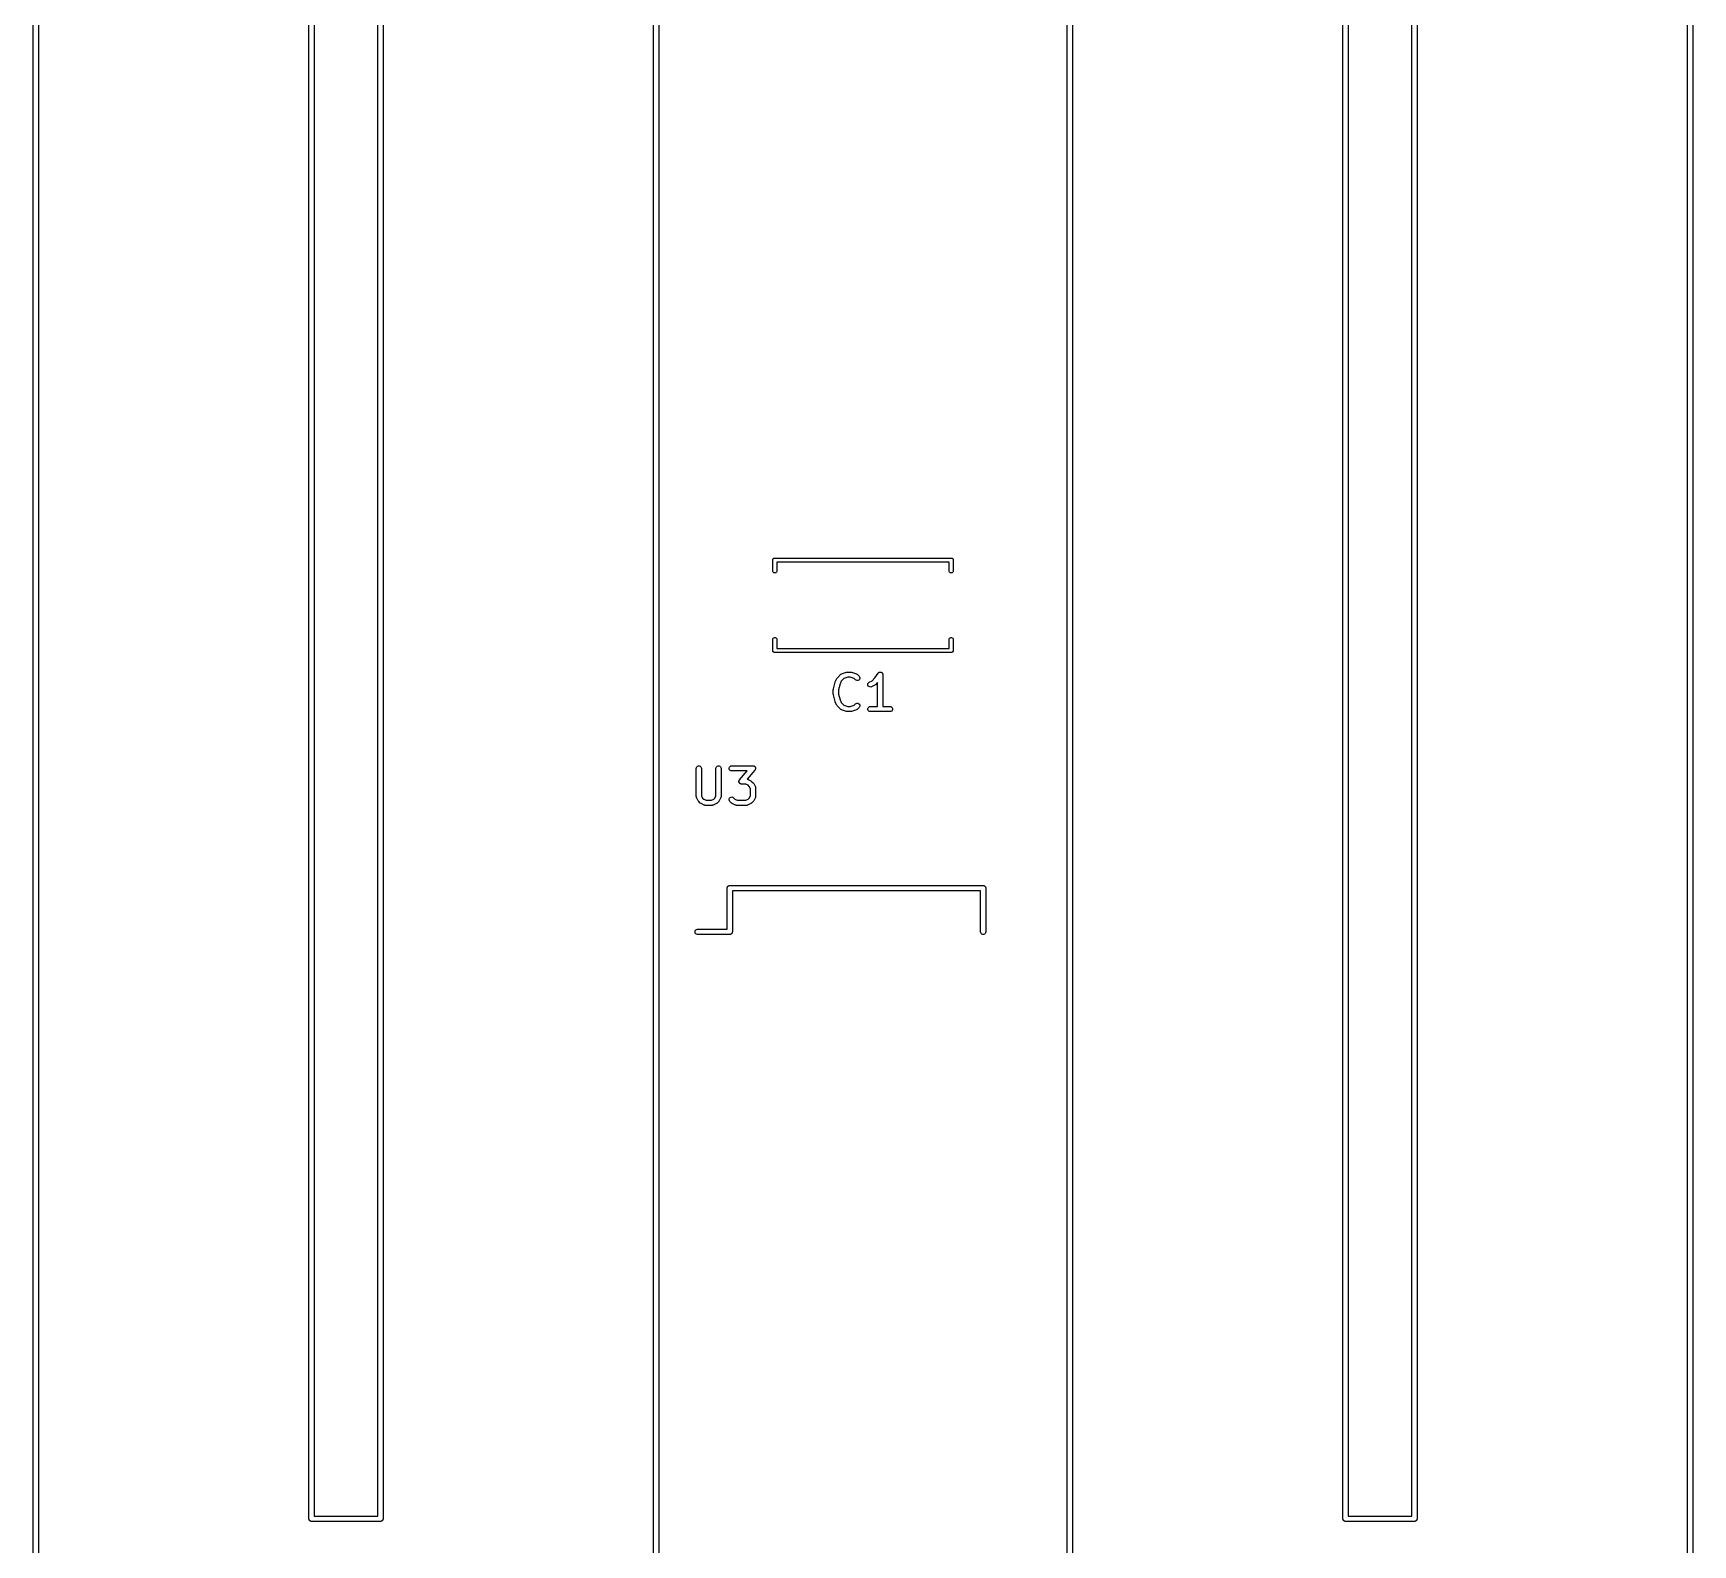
# Model space of a CAD drawing. Extents: x 86 to 333, y -237 to -29.
# Drawn here: x 95.92 to 144.07, y -213.25 to -169.41 of the extents above; entities that cross this region are included whole.
import ezdxf

# ---------------------------------------------------------------- set-up
doc = ezdxf.new("R2010")
doc.units = 0
doc.header["$MEASUREMENT"] = 0
doc.layers.add('BLACK', color=7, linetype='CONTINUOUS')

msp = doc.modelspace()

# ---------------------------------------------------------------- linework, layer by layer
at = {"layer": 'Black'}
for p, q in [((95.925, -229), (95.925, -82.5)), ((96.075, -82.575), (96.075, -228.925)), ((125.925, -229), (125.925, -82.5)), ((126.075, -82.575), (126.075, -228.925)), ((103.925, -212.5), (103.925, -102.5)), ((106.075, -102.5), (106.075, -212.5)), ((133.925, -212.5), (133.925, -102.5)), ((136.075, -102.5), (136.075, -212.5)), ((104.075, -102.575), (104.075, -212.425)), ((105.925, -212.425), (105.925, -102.575)), ((134.075, -102.575), (134.075, -212.425)), ((135.925, -212.425), (135.925, -102.575)), ((113.925, -228.925), (113.925, -156.5)), ((114.075, -156.5), (114.075, -229)), ((143.925, -228.925), (143.925, -156.5)), ((144.075, -156.5), (144.075, -229)), ((117.38, -184.69), (117.381, -184.685)), ((117.38, -185.004), (117.38, -184.69)), ((117.381, -184.68), (117.383, -184.675)), ((117.381, -184.685), (117.381, -184.68)), ((117.383, -184.675), (117.384, -184.669)), ((117.384, -184.669), (117.386, -184.665)), ((117.386, -184.665), (117.388, -184.66)), ((117.388, -184.66), (117.391, -184.656)), ((117.391, -184.656), (117.394, -184.651)), ((117.394, -184.651), (117.398, -184.648)), ((117.398, -184.648), (117.401, -184.644)), ((117.401, -184.644), (117.406, -184.641)), ((117.406, -184.641), (117.41, -184.638)), ((117.41, -184.638), (117.415, -184.636)), ((117.415, -184.636), (117.419, -184.634)), ((117.419, -184.634), (117.425, -184.633)), ((117.425, -184.633), (117.43, -184.631)), ((117.43, -184.631), (117.435, -184.631)), ((117.435, -184.631), (117.44, -184.63)), ((117.44, -184.63), (122.56, -184.63)), ((122.5, -184.75), (117.5, -184.75)), ((117.5, -184.75), (117.5, -185.004)), ((122.5, -185.004), (122.5, -184.75)), ((122.56, -184.63), (122.565, -184.631)), ((122.565, -184.631), (122.57, -184.631)), ((122.57, -184.631), (122.575, -184.633)), ((122.575, -184.633), (122.581, -184.634)), ((122.581, -184.634), (122.585, -184.636)), ((122.585, -184.636), (122.59, -184.638)), ((122.59, -184.638), (122.594, -184.641)), ((122.594, -184.641), (122.599, -184.644)), ((122.599, -184.644), (122.602, -184.648)), ((122.602, -184.648), (122.606, -184.651)), ((122.606, -184.651), (122.609, -184.656)), ((122.609, -184.656), (122.612, -184.66)), ((122.612, -184.66), (122.614, -184.665)), ((122.614, -184.665), (122.616, -184.669)), ((122.616, -184.669), (122.617, -184.675)), ((122.617, -184.675), (122.619, -184.68)), ((122.619, -184.68), (122.619, -184.685)), ((122.619, -184.685), (122.62, -184.69)), ((122.62, -184.69), (122.62, -185.004)), ((117.384, -185.025), (117.38, -185.004)), ((117.394, -185.043), (117.384, -185.025)), ((117.41, -185.056), (117.394, -185.043)), ((117.43, -185.063), (117.41, -185.056)), ((117.45, -185.063), (117.43, -185.063)), ((117.47, -185.056), (117.45, -185.063)), ((117.486, -185.043), (117.47, -185.056)), ((117.496, -185.025), (117.486, -185.043)), ((117.5, -185.004), (117.496, -185.025)), ((122.504, -185.025), (122.5, -185.004)), ((122.514, -185.043), (122.504, -185.025)), ((122.53, -185.056), (122.514, -185.043)), ((122.55, -185.063), (122.53, -185.056)), ((122.57, -185.063), (122.55, -185.063)), ((122.59, -185.056), (122.57, -185.063)), ((122.606, -185.043), (122.59, -185.056)), ((122.616, -185.025), (122.606, -185.043)), ((122.62, -185.004), (122.616, -185.025)), ((117.38, -186.996), (117.384, -186.975)), ((117.38, -187.31), (117.38, -186.996)), ((117.384, -186.975), (117.394, -186.957)), ((117.394, -186.957), (117.41, -186.944)), ((117.41, -186.944), (117.43, -186.937)), ((117.43, -186.937), (117.45, -186.937)), ((117.45, -186.937), (117.47, -186.944)), ((117.47, -186.944), (117.486, -186.957)), ((117.486, -186.957), (117.496, -186.975)), ((117.496, -186.975), (117.5, -186.996)), ((117.5, -186.996), (117.5, -187.25)), ((117.5, -187.25), (122.5, -187.25)), ((122.5, -186.996), (122.504, -186.975)), ((122.5, -187.25), (122.5, -186.996)), ((122.504, -186.975), (122.514, -186.957)), ((122.514, -186.957), (122.53, -186.944)), ((122.53, -186.944), (122.55, -186.937)), ((122.55, -186.937), (122.57, -186.937)), ((122.57, -186.937), (122.59, -186.944)), ((122.59, -186.944), (122.606, -186.957)), ((122.606, -186.957), (122.616, -186.975)), ((122.616, -186.975), (122.62, -186.996)), ((122.62, -186.996), (122.62, -187.31)), ((117.381, -187.315), (117.38, -187.31)), ((117.381, -187.32), (117.381, -187.315)), ((117.383, -187.325), (117.381, -187.32)), ((117.384, -187.331), (117.383, -187.325)), ((117.386, -187.335), (117.384, -187.331)), ((117.388, -187.34), (117.386, -187.335)), ((117.391, -187.344), (117.388, -187.34)), ((117.394, -187.349), (117.391, -187.344)), ((117.398, -187.352), (117.394, -187.349)), ((117.401, -187.356), (117.398, -187.352)), ((117.406, -187.359), (117.401, -187.356)), ((117.41, -187.362), (117.406, -187.359)), ((117.415, -187.364), (117.41, -187.362)), ((117.419, -187.366), (117.415, -187.364)), ((117.425, -187.367), (117.419, -187.366)), ((117.43, -187.369), (117.425, -187.367)), ((117.435, -187.369), (117.43, -187.369)), ((117.44, -187.37), (117.435, -187.369)), ((122.56, -187.37), (117.44, -187.37)), ((122.565, -187.369), (122.56, -187.37)), ((122.57, -187.369), (122.565, -187.369)), ((122.575, -187.367), (122.57, -187.369)), ((122.581, -187.366), (122.575, -187.367)), ((122.585, -187.364), (122.581, -187.366)), ((122.59, -187.362), (122.585, -187.364)), ((122.594, -187.359), (122.59, -187.362)), ((122.599, -187.356), (122.594, -187.359)), ((122.602, -187.352), (122.599, -187.356)), ((122.606, -187.349), (122.602, -187.352)), ((122.609, -187.344), (122.606, -187.349)), ((122.612, -187.34), (122.609, -187.344)), ((122.614, -187.335), (122.612, -187.34)), ((122.616, -187.331), (122.614, -187.335)), ((122.617, -187.325), (122.616, -187.331)), ((122.619, -187.32), (122.617, -187.325)), ((122.62, -187.31), (122.619, -187.315)), ((122.619, -187.315), (122.619, -187.32)), ((119.142, -188.423), (119.189, -188.232)), ((119.189, -188.232), (119.192, -188.225)), ((119.192, -188.225), (119.195, -188.217)), ((119.195, -188.217), (119.242, -188.122)), ((119.242, -188.122), (119.25, -188.112)), ((119.25, -188.112), (119.256, -188.102)), ((119.256, -188.102), (119.352, -188.007)), ((119.371, -188.2), (119.333, -188.277)), ((119.352, -188.007), (119.355, -188.004)), ((119.355, -188.004), (119.358, -188.001)), ((119.358, -188.001), (119.366, -187.997)), ((119.366, -187.997), (119.373, -187.992)), ((119.445, -188.126), (119.371, -188.2)), ((119.373, -187.992), (119.377, -187.991)), ((119.377, -187.991), (119.381, -187.989)), ((119.381, -187.989), (119.524, -187.941)), ((119.56, -188.087), (119.445, -188.126)), ((119.524, -187.941), (119.536, -187.939)), ((119.536, -187.939), (119.548, -187.937)), ((119.548, -187.937), (119.643, -187.937)), ((119.631, -188.087), (119.56, -188.087)), ((119.745, -188.126), (119.631, -188.087)), ((119.643, -187.937), (119.655, -187.939)), ((119.655, -187.939), (119.667, -187.941)), ((119.667, -187.941), (119.809, -187.989)), ((119.78, -188.161), (119.745, -188.126)), ((119.802, -188.176), (119.78, -188.161)), ((119.827, -188.182), (119.802, -188.176)), ((119.809, -187.989), (119.813, -187.991)), ((119.813, -187.991), (119.817, -187.992)), ((119.817, -187.992), (119.825, -187.997)), ((119.825, -187.997), (119.832, -188.001)), ((119.853, -188.18), (119.827, -188.182)), ((119.832, -188.001), (119.835, -188.004)), ((119.835, -188.004), (119.839, -188.007)), ((119.839, -188.007), (119.886, -188.055)), ((119.876, -188.169), (119.853, -188.18)), ((119.895, -188.151), (119.876, -188.169)), ((119.886, -188.055), (119.901, -188.076)), ((119.906, -188.127), (119.895, -188.151)), ((119.901, -188.076), (119.908, -188.101)), ((119.908, -188.101), (119.906, -188.127)), ((120.145, -188.268), (120.16, -188.247)), ((120.16, -188.247), (120.181, -188.231)), ((120.181, -188.231), (120.265, -188.189)), ((120.265, -188.189), (120.346, -188.107)), ((120.346, -188.107), (120.438, -187.971)), ((120.425, -188.241), (120.363, -188.304)), ((120.425, -188.937), (120.425, -188.241)), ((120.438, -187.971), (120.44, -187.968)), ((120.44, -187.968), (120.443, -187.964)), ((120.443, -187.964), (120.449, -187.958)), ((120.449, -187.958), (120.456, -187.952)), ((120.456, -187.952), (120.459, -187.95)), ((120.459, -187.95), (120.462, -187.947)), ((120.462, -187.947), (120.471, -187.944)), ((120.471, -187.944), (120.479, -187.94)), ((120.479, -187.94), (120.483, -187.94)), ((120.483, -187.94), (120.487, -187.939)), ((120.487, -187.939), (120.496, -187.939)), ((120.496, -187.939), (120.505, -187.938)), ((120.505, -187.938), (120.509, -187.939)), ((120.509, -187.939), (120.513, -187.939)), ((120.513, -187.939), (120.521, -187.942)), ((120.521, -187.942), (120.53, -187.944)), ((120.53, -187.944), (120.534, -187.946)), ((120.534, -187.946), (120.537, -187.947)), ((120.537, -187.947), (120.544, -187.953)), ((120.544, -187.953), (120.552, -187.958)), ((120.552, -187.958), (120.554, -187.962)), ((120.554, -187.962), (120.557, -187.964)), ((120.557, -187.964), (120.562, -187.972)), ((120.562, -187.972), (120.567, -187.979)), ((120.567, -187.979), (120.568, -187.983)), ((120.568, -187.983), (120.57, -187.987)), ((120.57, -187.987), (120.572, -187.996)), ((120.572, -187.996), (120.575, -188.004)), ((120.575, -188.004), (120.574, -188.008)), ((120.574, -188.008), (120.575, -188.012)), ((120.575, -188.012), (120.575, -188.937)), ((119.139, -188.441), (119.141, -188.432)), ((119.139, -188.584), (119.139, -188.441)), ((119.141, -188.593), (119.139, -188.584)), ((119.141, -188.432), (119.142, -188.423)), ((119.142, -188.602), (119.141, -188.593)), ((119.189, -188.792), (119.142, -188.602)), ((119.333, -188.277), (119.289, -188.45)), ((119.289, -188.45), (119.289, -188.575)), ((119.289, -188.575), (119.333, -188.748)), ((120.139, -188.294), (120.145, -188.268)), ((120.142, -188.319), (120.139, -188.294)), ((120.154, -188.343), (120.142, -188.319)), ((120.173, -188.361), (120.154, -188.343)), ((120.197, -188.371), (120.173, -188.361)), ((120.223, -188.373), (120.197, -188.371)), ((120.248, -188.365), (120.223, -188.373)), ((120.343, -188.318), (120.248, -188.365)), ((120.353, -188.31), (120.343, -188.318)), ((120.363, -188.304), (120.353, -188.31)), ((119.192, -188.8), (119.189, -188.792)), ((119.195, -188.808), (119.192, -188.8)), ((119.242, -188.903), (119.195, -188.808)), ((119.25, -188.913), (119.242, -188.903)), ((119.256, -188.923), (119.25, -188.913)), ((119.352, -189.018), (119.256, -188.923)), ((119.333, -188.748), (119.371, -188.825)), ((119.355, -189.02), (119.352, -189.018)), ((119.358, -189.024), (119.355, -189.02)), ((119.366, -189.028), (119.358, -189.024)), ((119.373, -189.033), (119.366, -189.028)), ((119.371, -188.825), (119.445, -188.899)), ((119.377, -189.034), (119.373, -189.033)), ((119.381, -189.036), (119.377, -189.034)), ((119.524, -189.084), (119.381, -189.036)), ((119.445, -188.899), (119.56, -188.937)), ((119.536, -189.085), (119.524, -189.084)), ((119.548, -189.087), (119.536, -189.085)), ((119.643, -189.087), (119.548, -189.087)), ((119.56, -188.937), (119.631, -188.937)), ((119.631, -188.937), (119.745, -188.899)), ((119.655, -189.085), (119.643, -189.087)), ((119.667, -189.084), (119.655, -189.085)), ((119.809, -189.036), (119.667, -189.084)), ((119.745, -188.899), (119.78, -188.864)), ((119.78, -188.864), (119.802, -188.849)), ((119.802, -188.849), (119.827, -188.842)), ((119.813, -189.034), (119.809, -189.036)), ((119.817, -189.033), (119.813, -189.034)), ((119.825, -189.028), (119.817, -189.033)), ((119.832, -189.024), (119.825, -189.028)), ((119.827, -188.842), (119.853, -188.845)), ((119.835, -189.02), (119.832, -189.024)), ((119.839, -189.018), (119.835, -189.02)), ((119.886, -188.97), (119.839, -189.018)), ((119.853, -188.845), (119.876, -188.856)), ((119.876, -188.856), (119.895, -188.874)), ((119.901, -188.949), (119.886, -188.97)), ((119.895, -188.874), (119.906, -188.898)), ((119.908, -188.924), (119.901, -188.949)), ((119.906, -188.898), (119.908, -188.924)), ((120.14, -188.999), (120.149, -188.975)), ((120.14, -189.025), (120.14, -188.999)), ((120.149, -189.05), (120.14, -189.025)), ((120.149, -188.975), (120.166, -188.955)), ((120.166, -189.07), (120.149, -189.05)), ((120.166, -188.955), (120.189, -188.942)), ((120.189, -189.083), (120.166, -189.07)), ((120.189, -188.942), (120.214, -188.937)), ((120.214, -189.087), (120.189, -189.083)), ((120.214, -188.937), (120.425, -188.937)), ((120.786, -189.087), (120.214, -189.087)), ((120.575, -188.937), (120.786, -188.937)), ((120.786, -188.937), (120.811, -188.942)), ((120.811, -189.083), (120.786, -189.087)), ((120.811, -188.942), (120.834, -188.955)), ((120.834, -189.07), (120.811, -189.083)), ((120.834, -188.955), (120.851, -188.975)), ((120.851, -189.05), (120.834, -189.07)), ((120.851, -188.975), (120.86, -188.999)), ((120.86, -189.025), (120.851, -189.05)), ((120.86, -188.999), (120.86, -189.025)), ((115.181, -190.684), (115.201, -190.667)), ((115.201, -190.667), (115.225, -190.659)), ((115.225, -190.659), (115.251, -190.659)), ((115.251, -190.659), (115.276, -190.667)), ((115.276, -190.667), (115.296, -190.684)), ((115.752, -190.684), (115.772, -190.667)), ((115.772, -190.667), (115.796, -190.659)), ((115.796, -190.659), (115.823, -190.659)), ((115.823, -190.659), (115.847, -190.667)), ((115.847, -190.667), (115.867, -190.684)), ((116.142, -190.675), (116.165, -190.662)), ((116.165, -190.662), (116.19, -190.657)), ((116.19, -190.657), (116.81, -190.657)), ((116.81, -190.657), (116.817, -190.659)), ((116.817, -190.659), (116.824, -190.659)), ((116.824, -190.659), (116.829, -190.661)), ((116.829, -190.661), (116.835, -190.662)), ((116.835, -190.662), (116.842, -190.666)), ((116.842, -190.666), (116.848, -190.668)), ((116.848, -190.668), (116.853, -190.672)), ((116.853, -190.672), (116.858, -190.675)), ((115.163, -190.732), (115.168, -190.707)), ((115.163, -191.542), (115.163, -190.732)), ((115.168, -190.707), (115.181, -190.684)), ((115.296, -190.684), (115.309, -190.707)), ((115.309, -190.707), (115.313, -190.732)), ((115.313, -190.732), (115.313, -191.524)), ((115.735, -190.732), (115.739, -190.707)), ((115.735, -191.524), (115.735, -190.732)), ((115.739, -190.707), (115.752, -190.684)), ((115.867, -190.684), (115.88, -190.707)), ((115.88, -190.707), (115.885, -190.732)), ((115.885, -190.732), (115.885, -191.542)), ((116.117, -190.719), (116.126, -190.695)), ((116.117, -190.745), (116.117, -190.719)), ((116.126, -190.77), (116.117, -190.745)), ((116.126, -190.695), (116.142, -190.675)), ((116.142, -190.79), (116.126, -190.77)), ((116.165, -190.803), (116.142, -190.79)), ((116.19, -190.807), (116.165, -190.803)), ((116.644, -190.807), (116.19, -190.807)), ((116.401, -191.112), (116.402, -191.106)), ((116.402, -191.119), (116.401, -191.112)), ((116.402, -191.1), (116.405, -191.093)), ((116.402, -191.106), (116.402, -191.1)), ((116.402, -191.126), (116.402, -191.119)), ((116.404, -191.132), (116.402, -191.126)), ((116.405, -191.138), (116.404, -191.132)), ((116.405, -191.093), (116.406, -191.086)), ((116.409, -191.144), (116.405, -191.138)), ((116.406, -191.086), (116.409, -191.081)), ((116.409, -191.081), (116.411, -191.076)), ((116.411, -191.151), (116.409, -191.144)), ((116.411, -191.076), (116.416, -191.07)), ((116.415, -191.155), (116.411, -191.151)), ((116.418, -191.16), (116.415, -191.155)), ((116.416, -191.07), (116.42, -191.064)), ((116.42, -191.064), (116.644, -190.807)), ((116.866, -190.782), (116.638, -191.042)), ((116.638, -191.042), (116.645, -191.043)), ((116.645, -191.043), (116.648, -191.045)), ((116.648, -191.045), (116.653, -191.046)), ((116.653, -191.046), (116.748, -191.094)), ((116.748, -191.094), (116.757, -191.101)), ((116.757, -191.101), (116.767, -191.108)), ((116.767, -191.108), (116.815, -191.156)), ((116.858, -190.675), (116.862, -190.681)), ((116.862, -190.681), (116.868, -190.685)), ((116.87, -190.775), (116.866, -190.782)), ((116.868, -190.685), (116.871, -190.69)), ((116.874, -190.77), (116.87, -190.775)), ((116.871, -190.69), (116.874, -190.695)), ((116.874, -190.695), (116.877, -190.702)), ((116.876, -190.764), (116.874, -190.77)), ((116.879, -190.759), (116.876, -190.764)), ((116.877, -190.702), (116.881, -190.708)), ((116.881, -190.752), (116.879, -190.759)), ((116.881, -190.708), (116.881, -190.714)), ((116.881, -190.714), (116.883, -190.719)), ((116.883, -190.745), (116.881, -190.752)), ((116.883, -190.719), (116.883, -190.727)), ((116.883, -190.727), (116.885, -190.734)), ((116.885, -190.734), (116.883, -190.74)), ((116.883, -190.74), (116.883, -190.745)), ((115.164, -191.546), (115.163, -191.542)), ((115.164, -191.55), (115.164, -191.546)), ((115.166, -191.559), (115.164, -191.55)), ((115.168, -191.568), (115.166, -191.559)), ((115.17, -191.571), (115.168, -191.568)), ((115.171, -191.575), (115.17, -191.571)), ((115.219, -191.671), (115.171, -191.575)), ((115.313, -191.524), (115.347, -191.593)), ((115.347, -191.593), (115.378, -191.623)), ((115.378, -191.623), (115.446, -191.657)), ((115.601, -191.657), (115.67, -191.623)), ((115.67, -191.623), (115.7, -191.593)), ((115.7, -191.593), (115.735, -191.524)), ((115.877, -191.575), (115.829, -191.671)), ((115.878, -191.571), (115.877, -191.575)), ((115.88, -191.568), (115.878, -191.571)), ((115.882, -191.559), (115.88, -191.568)), ((115.884, -191.55), (115.882, -191.559)), ((115.885, -191.542), (115.884, -191.546)), ((115.884, -191.546), (115.884, -191.55)), ((116.116, -191.644), (116.118, -191.618)), ((116.118, -191.618), (116.129, -191.594)), ((116.129, -191.594), (116.147, -191.576)), ((116.147, -191.576), (116.171, -191.565)), ((116.171, -191.565), (116.197, -191.562)), ((116.197, -191.562), (116.222, -191.569)), ((116.222, -191.569), (116.244, -191.584)), ((116.244, -191.584), (116.283, -191.623)), ((116.283, -191.623), (116.351, -191.657)), ((116.423, -191.165), (116.418, -191.16)), ((116.428, -191.171), (116.423, -191.165)), ((116.433, -191.174), (116.428, -191.171)), ((116.437, -191.177), (116.433, -191.174)), ((116.444, -191.18), (116.437, -191.177)), ((116.451, -191.184), (116.444, -191.18)), ((116.456, -191.185), (116.451, -191.184)), ((116.462, -191.187), (116.456, -191.185)), ((116.469, -191.187), (116.462, -191.187)), ((116.476, -191.188), (116.469, -191.187)), ((116.601, -191.188), (116.476, -191.188)), ((116.67, -191.223), (116.601, -191.188)), ((116.601, -191.657), (116.67, -191.623)), ((116.7, -191.253), (116.67, -191.223)), ((116.67, -191.623), (116.7, -191.593)), ((116.735, -191.322), (116.7, -191.253)), ((116.7, -191.593), (116.735, -191.524)), ((116.735, -191.524), (116.735, -191.322)), ((116.815, -191.156), (116.822, -191.165)), ((116.822, -191.165), (116.829, -191.175)), ((116.829, -191.175), (116.877, -191.27)), ((116.877, -191.575), (116.829, -191.671)), ((116.877, -191.27), (116.878, -191.274)), ((116.878, -191.571), (116.877, -191.575)), ((116.878, -191.274), (116.88, -191.278)), ((116.88, -191.568), (116.878, -191.571)), ((116.88, -191.278), (116.882, -191.287)), ((116.882, -191.559), (116.88, -191.568)), ((116.882, -191.287), (116.884, -191.295)), ((116.884, -191.55), (116.882, -191.559)), ((116.884, -191.295), (116.884, -191.3)), ((116.884, -191.3), (116.885, -191.304)), ((116.885, -191.542), (116.884, -191.546)), ((116.884, -191.546), (116.884, -191.55)), ((116.885, -191.304), (116.885, -191.542)), ((115.226, -191.68), (115.219, -191.671)), ((115.233, -191.69), (115.226, -191.68)), ((115.28, -191.738), (115.233, -191.69)), ((115.29, -191.745), (115.28, -191.738)), ((115.3, -191.752), (115.29, -191.745)), ((115.395, -191.799), (115.3, -191.752)), ((115.399, -191.801), (115.395, -191.799)), ((115.403, -191.803), (115.399, -191.801)), ((115.412, -191.804), (115.403, -191.803)), ((115.42, -191.807), (115.412, -191.804)), ((115.424, -191.807), (115.42, -191.807)), ((115.429, -191.807), (115.424, -191.807)), ((115.619, -191.807), (115.429, -191.807)), ((115.446, -191.657), (115.601, -191.657)), ((115.623, -191.807), (115.619, -191.807)), ((115.628, -191.807), (115.623, -191.807)), ((115.636, -191.804), (115.628, -191.807)), ((115.645, -191.803), (115.636, -191.804)), ((115.648, -191.801), (115.645, -191.803)), ((115.653, -191.799), (115.648, -191.801)), ((115.748, -191.752), (115.653, -191.799)), ((115.757, -191.745), (115.748, -191.752)), ((115.767, -191.738), (115.757, -191.745)), ((115.815, -191.69), (115.767, -191.738)), ((115.822, -191.68), (115.815, -191.69)), ((115.829, -191.671), (115.822, -191.68)), ((116.123, -191.669), (116.116, -191.644)), ((116.137, -191.69), (116.123, -191.669)), ((116.185, -191.738), (116.137, -191.69)), ((116.195, -191.745), (116.185, -191.738)), ((116.205, -191.752), (116.195, -191.745)), ((116.3, -191.799), (116.205, -191.752)), ((116.304, -191.801), (116.3, -191.799)), ((116.308, -191.803), (116.304, -191.801)), ((116.316, -191.804), (116.308, -191.803)), ((116.325, -191.807), (116.316, -191.804)), ((116.329, -191.807), (116.325, -191.807)), ((116.333, -191.807), (116.329, -191.807)), ((116.619, -191.807), (116.333, -191.807)), ((116.351, -191.657), (116.601, -191.657)), ((116.623, -191.807), (116.619, -191.807)), ((116.628, -191.807), (116.623, -191.807)), ((116.636, -191.804), (116.628, -191.807)), ((116.645, -191.803), (116.636, -191.804)), ((116.648, -191.801), (116.645, -191.803)), ((116.653, -191.799), (116.648, -191.801)), ((116.748, -191.752), (116.653, -191.799)), ((116.757, -191.745), (116.748, -191.752)), ((116.767, -191.738), (116.757, -191.745)), ((116.815, -191.69), (116.767, -191.738)), ((116.822, -191.68), (116.815, -191.69)), ((116.829, -191.671), (116.822, -191.68)), ((116.06, -194.205), (116.061, -194.199)), ((116.06, -195.4), (116.06, -194.205)), ((116.061, -194.192), (116.063, -194.186)), ((116.061, -194.199), (116.061, -194.192)), ((116.063, -194.186), (116.065, -194.179)), ((116.065, -194.179), (116.068, -194.174)), ((116.068, -194.174), (116.07, -194.167)), ((116.07, -194.167), (116.074, -194.162)), ((116.074, -194.162), (116.078, -194.157)), ((116.078, -194.157), (116.083, -194.153)), ((116.083, -194.153), (116.087, -194.148)), ((116.087, -194.148), (116.092, -194.144)), ((116.092, -194.144), (116.097, -194.14)), ((116.097, -194.14), (116.104, -194.138)), ((116.104, -194.138), (116.109, -194.135)), ((116.109, -194.135), (116.116, -194.133)), ((116.116, -194.133), (116.122, -194.131)), ((116.122, -194.131), (116.129, -194.131)), ((116.129, -194.131), (116.135, -194.13)), ((116.135, -194.13), (123.485, -194.13)), ((123.41, -194.28), (116.21, -194.28)), ((116.21, -194.28), (116.21, -195.475)), ((123.41, -195.475), (123.41, -194.28)), ((123.485, -194.13), (123.491, -194.131)), ((123.491, -194.131), (123.498, -194.131)), ((123.498, -194.131), (123.504, -194.133)), ((123.504, -194.133), (123.511, -194.135)), ((123.511, -194.135), (123.516, -194.138)), ((123.516, -194.138), (123.522, -194.14)), ((123.522, -194.14), (123.528, -194.144)), ((123.528, -194.144), (123.533, -194.148)), ((123.533, -194.148), (123.537, -194.153)), ((123.537, -194.153), (123.542, -194.157)), ((123.542, -194.157), (123.546, -194.162)), ((123.546, -194.162), (123.55, -194.167)), ((123.55, -194.167), (123.552, -194.174)), ((123.552, -194.174), (123.555, -194.179)), ((123.555, -194.179), (123.557, -194.186)), ((123.557, -194.186), (123.559, -194.192)), ((123.559, -194.192), (123.559, -194.199)), ((123.559, -194.199), (123.56, -194.205)), ((123.56, -194.205), (123.56, -195.475)), ((115.126, -195.462), (115.135, -195.438)), ((115.126, -195.488), (115.126, -195.462)), ((115.135, -195.512), (115.126, -195.488)), ((115.135, -195.438), (115.152, -195.418)), ((115.152, -195.418), (115.174, -195.405)), ((115.174, -195.405), (115.2, -195.4)), ((115.2, -195.4), (116.06, -195.4)), ((116.209, -195.488), (116.207, -195.494)), ((116.21, -195.475), (116.209, -195.481)), ((116.209, -195.481), (116.209, -195.488)), ((123.415, -195.501), (123.41, -195.475)), ((123.56, -195.475), (123.555, -195.501)), ((115.152, -195.532), (115.135, -195.512)), ((115.174, -195.545), (115.152, -195.532)), ((115.2, -195.55), (115.174, -195.545)), ((116.135, -195.55), (115.2, -195.55)), ((116.141, -195.549), (116.135, -195.55)), ((116.148, -195.549), (116.141, -195.549)), ((116.154, -195.547), (116.148, -195.549)), ((116.161, -195.545), (116.154, -195.547)), ((116.166, -195.542), (116.161, -195.545)), ((116.172, -195.54), (116.166, -195.542)), ((116.178, -195.536), (116.172, -195.54)), ((116.183, -195.532), (116.178, -195.536)), ((116.187, -195.527), (116.183, -195.532)), ((116.192, -195.523), (116.187, -195.527)), ((116.196, -195.518), (116.192, -195.523)), ((116.2, -195.512), (116.196, -195.518)), ((116.202, -195.506), (116.2, -195.512)), ((116.205, -195.501), (116.202, -195.506)), ((116.207, -195.494), (116.205, -195.501)), ((123.428, -195.523), (123.415, -195.501)), ((123.447, -195.54), (123.428, -195.523)), ((123.472, -195.549), (123.447, -195.54)), ((123.498, -195.549), (123.472, -195.549)), ((123.522, -195.54), (123.498, -195.549)), ((123.542, -195.523), (123.522, -195.54)), ((123.555, -195.501), (123.542, -195.523)), ((103.926, -212.506), (103.925, -212.5)), ((103.926, -212.513), (103.926, -212.506)), ((103.928, -212.519), (103.926, -212.513)), ((103.93, -212.526), (103.928, -212.519)), ((103.933, -212.531), (103.93, -212.526)), ((103.935, -212.537), (103.933, -212.531)), ((103.939, -212.543), (103.935, -212.537)), ((103.943, -212.548), (103.939, -212.543)), ((103.948, -212.552), (103.943, -212.548)), ((103.952, -212.557), (103.948, -212.552)), ((103.957, -212.561), (103.952, -212.557)), ((103.962, -212.565), (103.957, -212.561)), ((103.969, -212.567), (103.962, -212.565)), ((103.974, -212.57), (103.969, -212.567)), ((103.981, -212.572), (103.974, -212.57)), ((103.987, -212.574), (103.981, -212.572)), ((103.994, -212.574), (103.987, -212.574)), ((104, -212.575), (103.994, -212.574)), ((105, -212.575), (104, -212.575)), ((104.075, -212.425), (105, -212.425)), ((105, -212.425), (105.925, -212.425)), ((106, -212.575), (105, -212.575)), ((106.006, -212.574), (106, -212.575)), ((106.013, -212.574), (106.006, -212.574)), ((106.019, -212.572), (106.013, -212.574)), ((106.026, -212.57), (106.019, -212.572)), ((106.031, -212.567), (106.026, -212.57)), ((106.037, -212.565), (106.031, -212.567)), ((106.043, -212.561), (106.037, -212.565)), ((106.048, -212.557), (106.043, -212.561)), ((106.052, -212.552), (106.048, -212.557)), ((106.057, -212.548), (106.052, -212.552)), ((106.061, -212.543), (106.057, -212.548)), ((106.065, -212.537), (106.061, -212.543)), ((106.067, -212.531), (106.065, -212.537)), ((106.07, -212.526), (106.067, -212.531)), ((106.072, -212.519), (106.07, -212.526)), ((106.074, -212.513), (106.072, -212.519)), ((106.075, -212.5), (106.074, -212.506)), ((106.074, -212.506), (106.074, -212.513)), ((133.926, -212.506), (133.925, -212.5)), ((133.926, -212.513), (133.926, -212.506)), ((133.928, -212.519), (133.926, -212.513)), ((133.93, -212.526), (133.928, -212.519)), ((133.933, -212.531), (133.93, -212.526)), ((133.935, -212.537), (133.933, -212.531)), ((133.939, -212.543), (133.935, -212.537)), ((133.943, -212.548), (133.939, -212.543)), ((133.948, -212.552), (133.943, -212.548)), ((133.952, -212.557), (133.948, -212.552)), ((133.957, -212.561), (133.952, -212.557)), ((133.963, -212.565), (133.957, -212.561)), ((133.969, -212.567), (133.963, -212.565)), ((133.974, -212.57), (133.969, -212.567)), ((133.981, -212.572), (133.974, -212.57)), ((133.987, -212.574), (133.981, -212.572)), ((133.994, -212.574), (133.987, -212.574)), ((134, -212.575), (133.994, -212.574)), ((135, -212.575), (134, -212.575)), ((134.075, -212.425), (135, -212.425)), ((135, -212.425), (135.925, -212.425)), ((136, -212.575), (135, -212.575)), ((136.006, -212.574), (136, -212.575)), ((136.013, -212.574), (136.006, -212.574)), ((136.019, -212.572), (136.013, -212.574)), ((136.026, -212.57), (136.019, -212.572)), ((136.031, -212.567), (136.026, -212.57)), ((136.037, -212.565), (136.031, -212.567)), ((136.043, -212.561), (136.037, -212.565)), ((136.048, -212.557), (136.043, -212.561)), ((136.052, -212.552), (136.048, -212.557)), ((136.057, -212.548), (136.052, -212.552)), ((136.061, -212.543), (136.057, -212.548)), ((136.065, -212.537), (136.061, -212.543)), ((136.067, -212.531), (136.065, -212.537)), ((136.07, -212.526), (136.067, -212.531)), ((136.072, -212.519), (136.07, -212.526)), ((136.074, -212.513), (136.072, -212.519)), ((136.075, -212.5), (136.074, -212.506)), ((136.074, -212.506), (136.074, -212.513))]:
    msp.add_line(p, q, dxfattribs=at)

doc.saveas('drawing.dxf')
